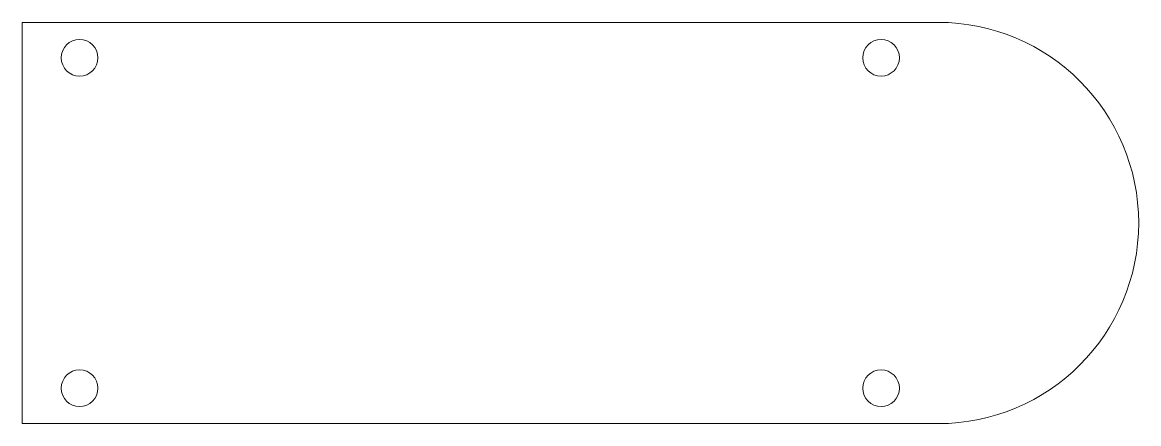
# Model space of a CAD drawing. Header units: inches. Extents: x -2 to 2.88, y -0.88 to 0.88.
import ezdxf

# ---------------------------------------------------------------- set-up
doc = ezdxf.new("R2010")
doc.units = ezdxf.units.IN
doc.header["$MEASUREMENT"] = 0

msp = doc.modelspace()

# ---------------------------------------------------------------- linework, layer by layer
at = {"color": 7, "linetype": 'Continuous', "lineweight": 15}
for p, q in [((-2, 0.875), (-2, -0.875)), ((2, 0.875), (-2, 0.875)), ((-2, -0.875), (2, -0.875))]:
    msp.add_line(p, q, dxfattribs=at)
for centre in [(-1.75, 0.7205), (1.75, 0.7205), (-1.75, -0.7205), (1.75, -0.7205)]:
    msp.add_circle(centre, 0.08, dxfattribs=at)
msp.add_arc((2, 0), 0.875, 270, 90, dxfattribs=at)

doc.saveas('drawing.dxf')
